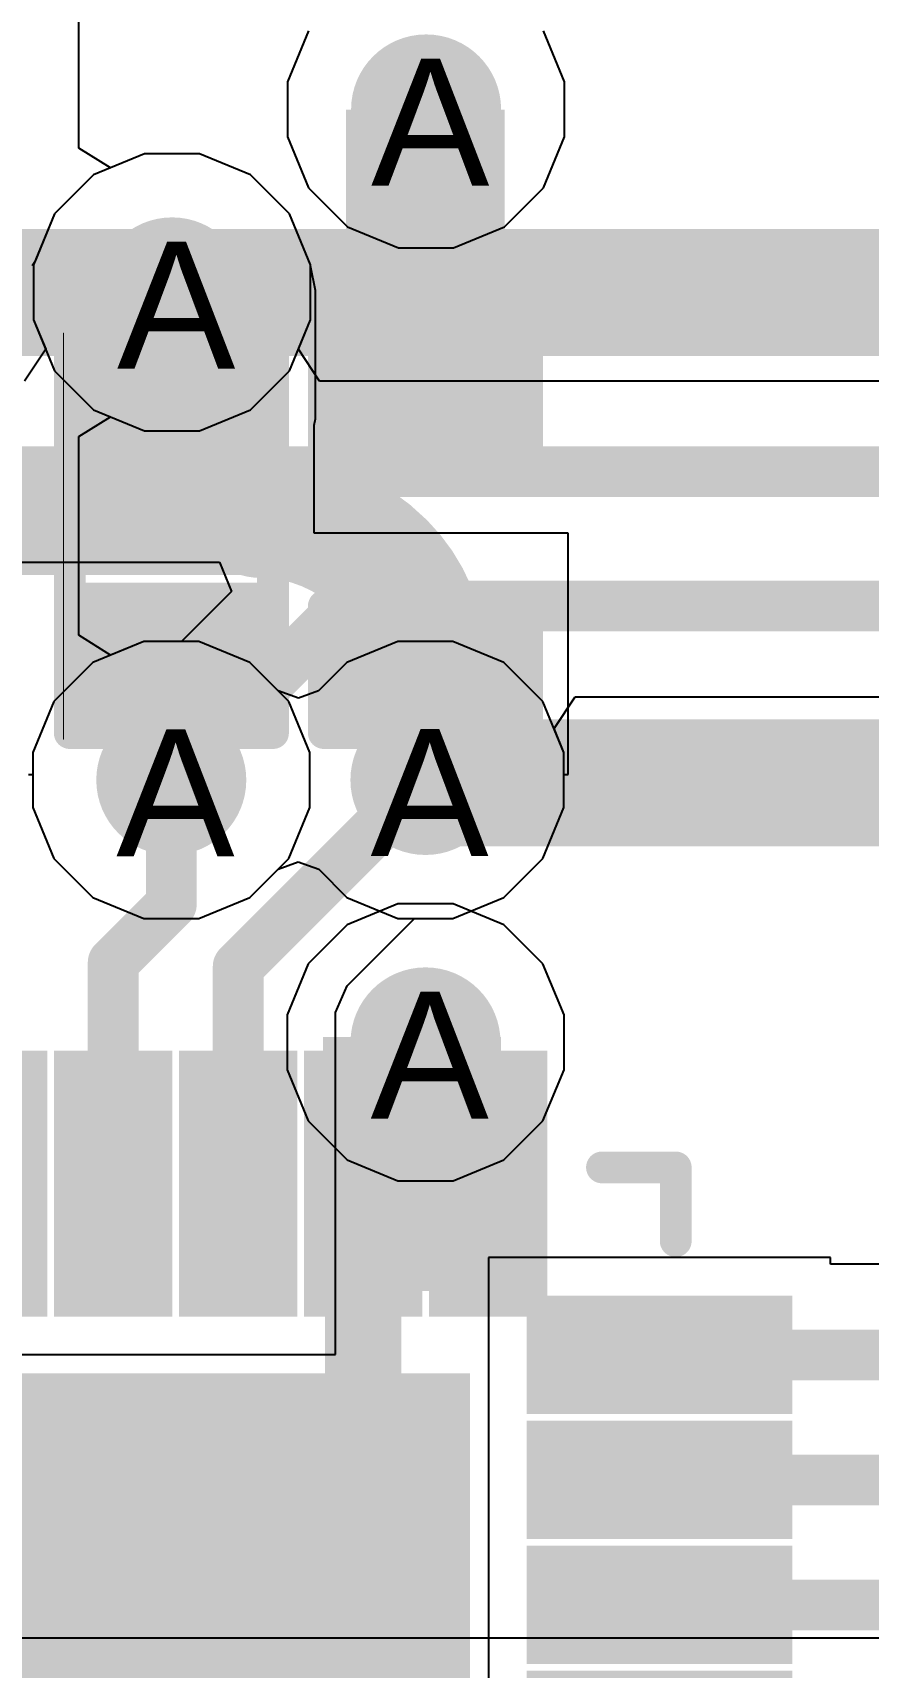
# Model space of a CAD drawing. Header units: inches. Extents: x 0 to 5271, y 0 to 5417.
# Drawn here: x 84.54 to 87.88, y 18.64 to 25.17 of the extents above; entities that cross this region are included whole.
import ezdxf

# ---------------------------------------------------------------- set-up
doc = ezdxf.new("R2010")
doc.units = ezdxf.units.IN
for name, color, linetype in [('Bottom Layer', 5, 'Continuous'), ('Bottom Overlay', 54, 'Continuous'), ('Bottom Paste', 16, 'Continuous'), ('Bottom Solder', 6, 'Continuous'), ('Drill Drawing', 1, 'Continuous'), ('L2_GND1', 16, 'Continuous'), ('L3_SIG1', 76, 'Continuous'), ('L4_PWR', 90, 'Continuous'), ('L5_GND2', 156, 'Continuous'), ('L6_SIG2', 130, 'Continuous'), ('L7_GND3', 216, 'Continuous'), ('Top Layer', 1, 'Continuous'), ('Top Overlay', 2, 'Continuous'), ('Top Paste', 8, 'Continuous'), ('Top Solder', 216, 'Continuous'), ('Via Holes', 16, 'Continuous')]:
    doc.layers.add(name, color=color, linetype=linetype)
doc.styles.add('Arial', font='', dxfattribs={"height": 0.2})
doc.styles.get('Arial').set_extended_font_data('Arial')

# ---------------------------------------------------------------- blocks, each defined once
blk = doc.blocks.new('32_UQFN__5_5__379')
at = {"layer": 'Top Layer'}
for points in [[(-1.885, 2.005), (-1.885, 2.865), (-1.615, 2.865), (-1.615, 2.005)], [(-1.385, 2.005), (-1.385, 2.865), (-1.115, 2.865), (-1.115, 2.005)], [(-0.885, 2.005), (-0.885, 2.865), (-0.615, 2.865), (-0.615, 2.005)], [(-0.385, 2.005), (-0.385, 2.865), (-0.115, 2.865), (-0.115, 2.005)], [(0.115, 2.005), (0.115, 2.865), (0.385, 2.865), (0.385, 2.005)], [(0.615, 2.005), (0.615, 2.865), (0.885, 2.865), (0.885, 2.005)], [(1.115, 2.005), (1.115, 2.865), (1.385, 2.865), (1.385, 2.005)], [(1.615, 2.005), (1.615, 2.865), (1.885, 2.865), (1.885, 2.005)], [(-2.865, 1.885), (-2.005, 1.885), (-2.005, 1.615), (-2.865, 1.615)], [(2.005, 1.885), (2.865, 1.885), (2.865, 1.615), (2.005, 1.615)], [(-1.575, 1.575), (1.575, 1.575), (1.575, -1.575), (-1.575, -1.575)], [(-2.865, 1.385), (-2.005, 1.385), (-2.005, 1.115), (-2.865, 1.115)], [(2.005, 1.385), (2.865, 1.385), (2.865, 1.115), (2.005, 1.115)], [(-2.865, 0.885), (-2.005, 0.885), (-2.005, 0.615), (-2.865, 0.615)], [(2.005, 0.885), (2.865, 0.885), (2.865, 0.615), (2.005, 0.615)], [(-2.865, 0.385), (-2.005, 0.385), (-2.005, 0.115), (-2.865, 0.115)], [(2.005, 0.385), (2.865, 0.385), (2.865, 0.115), (2.005, 0.115)], [(-2.865, -0.115), (-2.005, -0.115), (-2.005, -0.385), (-2.865, -0.385)], [(2.005, -0.115), (2.865, -0.115), (2.865, -0.385), (2.005, -0.385)], [(-2.865, -0.615), (-2.005, -0.615), (-2.005, -0.885), (-2.865, -0.885)], [(2.005, -0.615), (2.865, -0.615), (2.865, -0.885), (2.005, -0.885)], [(-2.865, -1.115), (-2.005, -1.115), (-2.005, -1.385), (-2.865, -1.385)], [(2.005, -1.115), (2.865, -1.115), (2.865, -1.385), (2.005, -1.385)], [(-2.865, -1.615), (-2.005, -1.615), (-2.005, -1.885), (-2.865, -1.885)], [(2.005, -1.615), (2.865, -1.615), (2.865, -1.885), (2.005, -1.885)], [(-1.885, -2.865), (-1.885, -2.005), (-1.615, -2.005), (-1.615, -2.865)], [(-1.385, -2.865), (-1.385, -2.005), (-1.115, -2.005), (-1.115, -2.865)], [(-0.885, -2.865), (-0.885, -2.005), (-0.615, -2.005), (-0.615, -2.865)], [(-0.385, -2.865), (-0.385, -2.005), (-0.115, -2.005), (-0.115, -2.865)], [(0.115, -2.865), (0.115, -2.005), (0.385, -2.005), (0.385, -2.865)], [(0.615, -2.865), (0.615, -2.005), (0.885, -2.005), (0.885, -2.865)], [(1.115, -2.865), (1.115, -2.005), (1.385, -2.005), (1.385, -2.865)], [(1.615, -2.865), (1.615, -2.005), (1.885, -2.005), (1.885, -2.865)]]:
    blk.add_hatch(color=1, dxfattribs=at).paths.add_polyline_path(points)
at = {"layer": 'Top Paste'}
for points in [[(-1.885, 2.005), (-1.885, 2.865), (-1.615, 2.865), (-1.615, 2.005)], [(-1.385, 2.005), (-1.385, 2.865), (-1.115, 2.865), (-1.115, 2.005)], [(-0.885, 2.005), (-0.885, 2.865), (-0.615, 2.865), (-0.615, 2.005)], [(-0.385, 2.005), (-0.385, 2.865), (-0.115, 2.865), (-0.115, 2.005)], [(0.115, 2.005), (0.115, 2.865), (0.385, 2.865), (0.385, 2.005)], [(0.615, 2.005), (0.615, 2.865), (0.885, 2.865), (0.885, 2.005)], [(1.115, 2.005), (1.115, 2.865), (1.385, 2.865), (1.385, 2.005)], [(1.615, 2.005), (1.615, 2.865), (1.885, 2.865), (1.885, 2.005)], [(-2.865, 1.885), (-2.005, 1.885), (-2.005, 1.615), (-2.865, 1.615)], [(2.005, 1.885), (2.865, 1.885), (2.865, 1.615), (2.005, 1.615)], [(-2.865, 1.385), (-2.005, 1.385), (-2.005, 1.115), (-2.865, 1.115)], [(2.005, 1.385), (2.865, 1.385), (2.865, 1.115), (2.005, 1.115)], [(-2.865, 0.885), (-2.005, 0.885), (-2.005, 0.615), (-2.865, 0.615)], [(2.005, 0.885), (2.865, 0.885), (2.865, 0.615), (2.005, 0.615)], [(-2.865, 0.385), (-2.005, 0.385), (-2.005, 0.115), (-2.865, 0.115)], [(2.005, 0.385), (2.865, 0.385), (2.865, 0.115), (2.005, 0.115)], [(-2.865, -0.115), (-2.005, -0.115), (-2.005, -0.385), (-2.865, -0.385)], [(2.005, -0.115), (2.865, -0.115), (2.865, -0.385), (2.005, -0.385)], [(-2.865, -0.615), (-2.005, -0.615), (-2.005, -0.885), (-2.865, -0.885)], [(2.005, -0.615), (2.865, -0.615), (2.865, -0.885), (2.005, -0.885)], [(-2.865, -1.115), (-2.005, -1.115), (-2.005, -1.385), (-2.865, -1.385)], [(2.005, -1.115), (2.865, -1.115), (2.865, -1.385), (2.005, -1.385)], [(-2.865, -1.615), (-2.005, -1.615), (-2.005, -1.885), (-2.865, -1.885)], [(2.005, -1.615), (2.865, -1.615), (2.865, -1.885), (2.005, -1.885)], [(-1.885, -2.865), (-1.885, -2.005), (-1.615, -2.005), (-1.615, -2.865)], [(-1.385, -2.865), (-1.385, -2.005), (-1.115, -2.005), (-1.115, -2.865)], [(-0.885, -2.865), (-0.885, -2.005), (-0.615, -2.005), (-0.615, -2.865)], [(-0.385, -2.865), (-0.385, -2.005), (-0.115, -2.005), (-0.115, -2.865)], [(0.115, -2.865), (0.115, -2.005), (0.385, -2.005), (0.385, -2.865)], [(0.615, -2.865), (0.615, -2.005), (0.885, -2.005), (0.885, -2.865)], [(1.115, -2.865), (1.115, -2.005), (1.385, -2.005), (1.385, -2.865)], [(1.615, -2.865), (1.615, -2.005), (1.885, -2.005), (1.885, -2.865)]]:
    blk.add_hatch(color=8, dxfattribs=at).paths.add_polyline_path(points)
at = {"layer": 'Top Solder'}
for points in [[(-1.9866, 1.9034), (-1.9866, 2.9666), (-1.5134, 2.9666), (-1.5134, 1.9034)], [(-1.4866, 1.9034), (-1.4866, 2.9666), (-1.0134, 2.9666), (-1.0134, 1.9034)], [(-0.9866, 1.9034), (-0.9866, 2.9666), (-0.5134, 2.9666), (-0.5134, 1.9034)], [(-0.4866, 1.9034), (-0.4866, 2.9666), (-0.0134, 2.9666), (-0.0134, 1.9034)], [(0.0134, 1.9034), (0.0134, 2.9666), (0.4866, 2.9666), (0.4866, 1.9034)], [(0.5134, 1.9034), (0.5134, 2.9666), (0.9866, 2.9666), (0.9866, 1.9034)], [(1.0134, 1.9034), (1.0134, 2.9666), (1.4866, 2.9666), (1.4866, 1.9034)], [(1.5134, 1.9034), (1.5134, 2.9666), (1.9866, 2.9666), (1.9866, 1.9034)], [(-2.9666, 1.9866), (-1.9034, 1.9866), (-1.9034, 1.5134), (-2.9666, 1.5134)], [(1.9034, 1.9866), (2.9666, 1.9866), (2.9666, 1.5134), (1.9034, 1.5134)], [(-1.6766, 1.6766), (1.6766, 1.6766), (1.6766, -1.6766), (-1.6766, -1.6766)], [(-2.9666, 1.4866), (-1.9034, 1.4866), (-1.9034, 1.0134), (-2.9666, 1.0134)], [(1.9034, 1.4866), (2.9666, 1.4866), (2.9666, 1.0134), (1.9034, 1.0134)], [(-2.9666, 0.9866), (-1.9034, 0.9866), (-1.9034, 0.5134), (-2.9666, 0.5134)], [(1.9034, 0.9866), (2.9666, 0.9866), (2.9666, 0.5134), (1.9034, 0.5134)], [(-2.9666, 0.4866), (-1.9034, 0.4866), (-1.9034, 0.0134), (-2.9666, 0.0134)], [(1.9034, 0.4866), (2.9666, 0.4866), (2.9666, 0.0134), (1.9034, 0.0134)], [(-2.9666, -0.0134), (-1.9034, -0.0134), (-1.9034, -0.4866), (-2.9666, -0.4866)], [(1.9034, -0.0134), (2.9666, -0.0134), (2.9666, -0.4866), (1.9034, -0.4866)], [(-2.9666, -0.5134), (-1.9034, -0.5134), (-1.9034, -0.9866), (-2.9666, -0.9866)], [(1.9034, -0.5134), (2.9666, -0.5134), (2.9666, -0.9866), (1.9034, -0.9866)], [(-2.9666, -1.0134), (-1.9034, -1.0134), (-1.9034, -1.4866), (-2.9666, -1.4866)], [(1.9034, -1.0134), (2.9666, -1.0134), (2.9666, -1.4866), (1.9034, -1.4866)], [(-2.9666, -1.5134), (-1.9034, -1.5134), (-1.9034, -1.9866), (-2.9666, -1.9866)], [(1.9034, -1.5134), (2.9666, -1.5134), (2.9666, -1.9866), (1.9034, -1.9866)], [(-1.9866, -2.9666), (-1.9866, -1.9034), (-1.5134, -1.9034), (-1.5134, -2.9666)], [(-1.4866, -2.9666), (-1.4866, -1.9034), (-1.0134, -1.9034), (-1.0134, -2.9666)], [(-0.9866, -2.9666), (-0.9866, -1.9034), (-0.5134, -1.9034), (-0.5134, -2.9666)], [(-0.4866, -2.9666), (-0.4866, -1.9034), (-0.0134, -1.9034), (-0.0134, -2.9666)], [(0.0134, -2.9666), (0.0134, -1.9034), (0.4866, -1.9034), (0.4866, -2.9666)], [(0.5134, -2.9666), (0.5134, -1.9034), (0.9866, -1.9034), (0.9866, -2.9666)], [(1.0134, -2.9666), (1.0134, -1.9034), (1.4866, -1.9034), (1.4866, -2.9666)], [(1.5134, -2.9666), (1.5134, -1.9034), (1.9866, -1.9034), (1.9866, -2.9666)]]:
    blk.add_hatch(color=216, dxfattribs=at).paths.add_polyline_path(points)
at = {"layer": 'Top Overlay'}
for points in [[(-2.5, 2.205, 0.127, 0.127, 0), (-2.5, 2.5, 0.127, 0.127, 0)], [(-2.5, 2.5, 0.127, 0.127, 0), (-2.205, 2.5, 0.127, 0.127, 0)], [(2.205, 2.5, 0.127, 0.127, 0), (2.5, 2.5, 0.127, 0.127, 0)], [(2.5, 2.205, 0.127, 0.127, 0), (2.5, 2.5, 0.127, 0.127, 0)], [(-3.1716, 1.623, 0.127, 0.127, 0), (-3.1716, 1.877, 0.127, 0.127, 0)], [(-3.1716, 1.877, 0.127, 0.127, 0), (-3.0446, 1.75, 0.127, 0.127, 0)], [(-3.1716, 1.623, 0.127, 0.127, 0), (-3.0446, 1.75, 0.127, 0.127, 0)], [(-2.5, -2.5, 0.127, 0.127, 0), (-2.5, -2.205, 0.127, 0.127, 0)], [(2.5, -2.5, 0.127, 0.127, 0), (2.5, -2.205, 0.127, 0.127, 0)], [(-2.5, -2.5, 0.127, 0.127, 0), (-2.205, -2.5, 0.127, 0.127, 0)], [(2.205, -2.5, 0.127, 0.127, 0), (2.5, -2.5, 0.127, 0.127, 0)]]:
    blk.add_lwpolyline(points, format="xyseb", dxfattribs=at)
for points in [[(-2.5318, 2.5, 0.0635, 0.0635, 1), (-2.4683, 2.5, 0.0635, 0.0635, 1)], [(-2.5318, 2.5, 0.0635, 0.0635, 1), (-2.4683, 2.5, 0.0635, 0.0635, 1)], [(-2.2368, 2.5, 0.0635, 0.0635, 1), (-2.1733, 2.5, 0.0635, 0.0635, 1)], [(2.1732, 2.5, 0.0635, 0.0635, 1), (2.2367, 2.5, 0.0635, 0.0635, 1)], [(2.4682, 2.5, 0.0635, 0.0635, 1), (2.5317, 2.5, 0.0635, 0.0635, 1)], [(2.4682, 2.5, 0.0635, 0.0635, 1), (2.5317, 2.5, 0.0635, 0.0635, 1)], [(-2.5318, 2.205, 0.0635, 0.0635, 1), (-2.4683, 2.205, 0.0635, 0.0635, 1)], [(2.4682, 2.205, 0.0635, 0.0635, 1), (2.5317, 2.205, 0.0635, 0.0635, 1)], [(-3.2033, 1.877, 0.0635, 0.0635, 1), (-3.1398, 1.877, 0.0635, 0.0635, 1)], [(-3.2033, 1.877, 0.0635, 0.0635, 1), (-3.1398, 1.877, 0.0635, 0.0635, 1)], [(-3.0763, 1.75, 0.0635, 0.0635, 1), (-3.0128, 1.75, 0.0635, 0.0635, 1)], [(-3.0763, 1.75, 0.0635, 0.0635, 1), (-3.0128, 1.75, 0.0635, 0.0635, 1)], [(-3.2033, 1.623, 0.0635, 0.0635, 1), (-3.1398, 1.623, 0.0635, 0.0635, 1)], [(-3.2033, 1.623, 0.0635, 0.0635, 1), (-3.1398, 1.623, 0.0635, 0.0635, 1)], [(-2.5318, -2.205, 0.0635, 0.0635, 1), (-2.4683, -2.205, 0.0635, 0.0635, 1)], [(2.4682, -2.205, 0.0635, 0.0635, 1), (2.5317, -2.205, 0.0635, 0.0635, 1)], [(-2.5318, -2.5, 0.0635, 0.0635, 1), (-2.4683, -2.5, 0.0635, 0.0635, 1)], [(-2.5318, -2.5, 0.0635, 0.0635, 1), (-2.4683, -2.5, 0.0635, 0.0635, 1)], [(-2.2368, -2.5, 0.0635, 0.0635, 1), (-2.1733, -2.5, 0.0635, 0.0635, 1)], [(2.1732, -2.5, 0.0635, 0.0635, 1), (2.2367, -2.5, 0.0635, 0.0635, 1)], [(2.4682, -2.5, 0.0635, 0.0635, 1), (2.5317, -2.5, 0.0635, 0.0635, 1)], [(2.4682, -2.5, 0.0635, 0.0635, 1), (2.5317, -2.5, 0.0635, 0.0635, 1)]]:
    blk.add_lwpolyline(points, format="xyseb", close=True, dxfattribs=at)
blk = doc.blocks.new('R___0402_B_384')
at = {"layer": 'Bottom Layer'}
for points in [[(-0.2413, 0.3175), (-0.2413, -0.3175), (-0.6985, -0.3175), (-0.6985, 0.3175)], [(0.6985, 0.3175), (0.6985, -0.3175), (0.2413, -0.3175), (0.2413, 0.3175)]]:
    blk.add_hatch(color=5, dxfattribs=at).paths.add_polyline_path(points)
at = {"layer": 'Bottom Paste'}
for points in [[(-0.2413, 0.3175), (-0.2413, -0.3175), (-0.6985, -0.3175), (-0.6985, 0.3175)], [(0.6985, 0.3175), (0.6985, -0.3175), (0.2413, -0.3175), (0.2413, 0.3175)]]:
    blk.add_hatch(color=16, dxfattribs=at).paths.add_polyline_path(points)
at = {"layer": 'Bottom Solder'}
for points in [[(-0.1863, 0.3725), (-0.1863, -0.3725), (-0.7535, -0.3725), (-0.7535, 0.3725)], [(0.7535, 0.3725), (0.7535, -0.3725), (0.1863, -0.3725), (0.1863, 0.3725)]]:
    blk.add_hatch(color=6, dxfattribs=at).paths.add_polyline_path(points)
at = {"layer": 'Bottom Overlay'}
for points in [[(-0.7874, 0.4064, 0.127, 0.127, 0), (0.7874, 0.4064, 0.127, 0.127, 0)], [(-0.7874, 0.4064, 0.127, 0.127, 0), (-0.7874, -0.4064, 0.127, 0.127, 0)], [(0.7874, 0.4064, 0.127, 0.127, 0), (0.7874, -0.4064, 0.127, 0.127, 0)], [(-0.8128, 0.4318, 0.00323, 0.00323, 0), (0.8128, 0.4318, 0.00323, 0.00323, 0)], [(-0.7874, -0.4064, 0.127, 0.127, 0), (0.7874, -0.4064, 0.127, 0.127, 0)]]:
    blk.add_lwpolyline(points, format="xyseb", dxfattribs=at)
for points in [[(-0.8191, 0.4064, 0.0635, 0.0635, 1), (-0.7556, 0.4064, 0.0635, 0.0635, 1)], [(-0.8191, 0.4064, 0.0635, 0.0635, 1), (-0.7556, 0.4064, 0.0635, 0.0635, 1)], [(0.7557, 0.4064, 0.0635, 0.0635, 1), (0.8192, 0.4064, 0.0635, 0.0635, 1)], [(0.7557, 0.4064, 0.0635, 0.0635, 1), (0.8192, 0.4064, 0.0635, 0.0635, 1)], [(-0.8136, 0.4318, 0.00161, 0.00161, 1), (-0.812, 0.4318, 0.00161, 0.00161, 1)], [(0.812, 0.4318, 0.00161, 0.00161, 1), (0.8136, 0.4318, 0.00161, 0.00161, 1)], [(-0.8191, -0.4064, 0.0635, 0.0635, 1), (-0.7556, -0.4064, 0.0635, 0.0635, 1)], [(-0.8191, -0.4064, 0.0635, 0.0635, 1), (-0.7556, -0.4064, 0.0635, 0.0635, 1)], [(0.7557, -0.4064, 0.0635, 0.0635, 1), (0.8192, -0.4064, 0.0635, 0.0635, 1)], [(0.7557, -0.4064, 0.0635, 0.0635, 1), (0.8192, -0.4064, 0.0635, 0.0635, 1)]]:
    blk.add_lwpolyline(points, format="xyseb", close=True, dxfattribs=at)
blk = doc.blocks.new('C___0402_B_399')
at = {"layer": 'Bottom Layer'}
for points in [[(-0.2413, 0.3175), (-0.2413, -0.3175), (-0.6985, -0.3175), (-0.6985, 0.3175)], [(0.6985, 0.3175), (0.6985, -0.3175), (0.2413, -0.3175), (0.2413, 0.3175)]]:
    blk.add_hatch(color=5, dxfattribs=at).paths.add_polyline_path(points)
at = {"layer": 'Bottom Paste'}
for points in [[(-0.2413, 0.3175), (-0.2413, -0.3175), (-0.6985, -0.3175), (-0.6985, 0.3175)], [(0.6985, 0.3175), (0.6985, -0.3175), (0.2413, -0.3175), (0.2413, 0.3175)]]:
    blk.add_hatch(color=16, dxfattribs=at).paths.add_polyline_path(points)
at = {"layer": 'Bottom Solder'}
for points in [[(-0.1813, 0.3775), (-0.1813, -0.3775), (-0.7585, -0.3775), (-0.7585, 0.3775)], [(0.7585, 0.3775), (0.7585, -0.3775), (0.1813, -0.3775), (0.1813, 0.3775)]]:
    blk.add_hatch(color=6, dxfattribs=at).paths.add_polyline_path(points)
at = {"layer": 'Bottom Overlay'}
for points in [[(-0.7874, 0.4064, 0.127, 0.127, 0), (-0.7874, -0.4064, 0.127, 0.127, 0)], [(-0.7874, 0.4064, 0.127, 0.127, 0), (-0.2794, 0.4064, 0.127, 0.127, 0)], [(0.2794, 0.4064, 0.127, 0.127, 0), (0.7874, 0.4064, 0.127, 0.127, 0)], [(0.7874, 0.4064, 0.127, 0.127, 0), (0.7874, -0.4064, 0.127, 0.127, 0)], [(-0.7874, -0.4064, 0.127, 0.127, 0), (-0.2794, -0.4064, 0.127, 0.127, 0)], [(0.2794, -0.4064, 0.127, 0.127, 0), (0.7874, -0.4064, 0.127, 0.127, 0)]]:
    blk.add_lwpolyline(points, format="xyseb", dxfattribs=at)
for points in [[(-0.8191, 0.4064, 0.0635, 0.0635, 1), (-0.7556, 0.4064, 0.0635, 0.0635, 1)], [(-0.8191, 0.4064, 0.0635, 0.0635, 1), (-0.7556, 0.4064, 0.0635, 0.0635, 1)], [(-0.3111, 0.4064, 0.0635, 0.0635, 1), (-0.2476, 0.4064, 0.0635, 0.0635, 1)], [(0.2477, 0.4064, 0.0635, 0.0635, 1), (0.3112, 0.4064, 0.0635, 0.0635, 1)], [(0.7557, 0.4064, 0.0635, 0.0635, 1), (0.8192, 0.4064, 0.0635, 0.0635, 1)], [(0.7557, 0.4064, 0.0635, 0.0635, 1), (0.8192, 0.4064, 0.0635, 0.0635, 1)], [(-0.8191, -0.4064, 0.0635, 0.0635, 1), (-0.7556, -0.4064, 0.0635, 0.0635, 1)], [(-0.8191, -0.4064, 0.0635, 0.0635, 1), (-0.7556, -0.4064, 0.0635, 0.0635, 1)], [(-0.3111, -0.4064, 0.0635, 0.0635, 1), (-0.2476, -0.4064, 0.0635, 0.0635, 1)], [(0.2477, -0.4064, 0.0635, 0.0635, 1), (0.3112, -0.4064, 0.0635, 0.0635, 1)], [(0.7557, -0.4064, 0.0635, 0.0635, 1), (0.8192, -0.4064, 0.0635, 0.0635, 1)], [(0.7557, -0.4064, 0.0635, 0.0635, 1), (0.8192, -0.4064, 0.0635, 0.0635, 1)]]:
    blk.add_lwpolyline(points, format="xyseb", close=True, dxfattribs=at)

msp = doc.modelspace()

# ---------------------------------------------------------------- hatches: boundary and pattern name
at = {"layer": 'Bottom Layer'}
h = msp.add_hatch(color=5, dxfattribs=at)
edge = h.paths.add_edge_path()
edge.add_arc((86.1087, 24.8677), 0.3, 0, 360)
for points in [[(86.4235, 24.8666), (85.7885, 24.8666), (85.7885, 23.6304), (86.4235, 23.6304)], [(85.4075, 24.1435), (84.7725, 24.1435), (84.7725, 23.6304), (85.4075, 23.6304)]]:
    msp.add_hatch(color=5, dxfattribs=at).paths.add_polyline_path(points)
h = msp.add_hatch(color=5, dxfattribs=at)
edge = h.paths.add_edge_path()
edge.add_arc((85.0927, 24.1359), 0.3, 0, 360)
h = msp.add_hatch(color=5, dxfattribs=at)
edge = h.paths.add_edge_path()
edge.add_arc((85.0896, 22.1852), 0.3, 0, 360)
h = msp.add_hatch(color=5, dxfattribs=at)
edge = h.paths.add_edge_path()
edge.add_arc((86.106, 22.1855), 0.3, 0, 360)
h = msp.add_hatch(color=5, dxfattribs=at)
edge = h.paths.add_edge_path()
edge.add_arc((86.1064, 21.1359), 0.3, 0, 360)
at = {"layer": 'L2_GND1'}
h = msp.add_hatch(color=16, dxfattribs=at)
edge = h.paths.add_edge_path()
edge.add_arc((86.1087, 24.8677), 0.3, 0, 360)
h = msp.add_hatch(color=16, dxfattribs=at)
edge = h.paths.add_edge_path()
edge.add_arc((85.0927, 24.1359), 0.3, 0, 360)
h = msp.add_hatch(color=16, dxfattribs=at)
edge = h.paths.add_edge_path()
edge.add_arc((85.0896, 22.1852), 0.3, 0, 360)
h = msp.add_hatch(color=16, dxfattribs=at)
edge = h.paths.add_edge_path()
edge.add_arc((86.106, 22.1855), 0.3, 0, 360)
h = msp.add_hatch(color=16, dxfattribs=at)
edge = h.paths.add_edge_path()
edge.add_arc((86.1064, 21.1359), 0.3, 0, 360)
at = {"layer": 'L3_SIG1'}
h = msp.add_hatch(color=76, dxfattribs=at)
edge = h.paths.add_edge_path()
edge.add_arc((86.1087, 24.8677), 0.3, 0, 360)
h = msp.add_hatch(color=76, dxfattribs=at)
edge = h.paths.add_edge_path()
edge.add_arc((85.0927, 24.1359), 0.3, 0, 360)
h = msp.add_hatch(color=76, dxfattribs=at)
edge = h.paths.add_edge_path()
edge.add_arc((85.0896, 22.1852), 0.3, 0, 360)
h = msp.add_hatch(color=76, dxfattribs=at)
edge = h.paths.add_edge_path()
edge.add_arc((86.106, 22.1855), 0.3, 0, 360)
h = msp.add_hatch(color=76, dxfattribs=at)
edge = h.paths.add_edge_path()
edge.add_arc((86.1064, 21.1359), 0.3, 0, 360)
at = {"layer": 'L4_PWR'}
h = msp.add_hatch(color=90, dxfattribs=at)
edge = h.paths.add_edge_path()
edge.add_arc((86.1087, 24.8677), 0.3, 0, 360)
h = msp.add_hatch(color=90, dxfattribs=at)
edge = h.paths.add_edge_path()
edge.add_arc((85.0927, 24.1359), 0.3, 0, 360)
h = msp.add_hatch(color=90, dxfattribs=at)
edge = h.paths.add_edge_path()
edge.add_arc((85.0896, 22.1852), 0.3, 0, 360)
h = msp.add_hatch(color=90, dxfattribs=at)
edge = h.paths.add_edge_path()
edge.add_arc((86.106, 22.1855), 0.3, 0, 360)
h = msp.add_hatch(color=90, dxfattribs=at)
edge = h.paths.add_edge_path()
edge.add_arc((86.1064, 21.1359), 0.3, 0, 360)
at = {"layer": 'L5_GND2'}
h = msp.add_hatch(color=156, dxfattribs=at)
edge = h.paths.add_edge_path()
edge.add_arc((86.1087, 24.8677), 0.3, 0, 360)
h = msp.add_hatch(color=156, dxfattribs=at)
edge = h.paths.add_edge_path()
edge.add_arc((85.0927, 24.1359), 0.3, 0, 360)
h = msp.add_hatch(color=156, dxfattribs=at)
edge = h.paths.add_edge_path()
edge.add_arc((85.0896, 22.1852), 0.3, 0, 360)
h = msp.add_hatch(color=156, dxfattribs=at)
edge = h.paths.add_edge_path()
edge.add_arc((86.106, 22.1855), 0.3, 0, 360)
h = msp.add_hatch(color=156, dxfattribs=at)
edge = h.paths.add_edge_path()
edge.add_arc((86.1064, 21.1359), 0.3, 0, 360)
at = {"layer": 'L6_SIG2'}
h = msp.add_hatch(color=130, dxfattribs=at)
edge = h.paths.add_edge_path()
edge.add_arc((86.1087, 24.8677), 0.3, 0, 360)
h = msp.add_hatch(color=130, dxfattribs=at)
edge = h.paths.add_edge_path()
edge.add_arc((85.0927, 24.1359), 0.3, 0, 360)
h = msp.add_hatch(color=130, dxfattribs=at)
edge = h.paths.add_edge_path()
edge.add_arc((85.0896, 22.1852), 0.3, 0, 360)
h = msp.add_hatch(color=130, dxfattribs=at)
edge = h.paths.add_edge_path()
edge.add_arc((86.106, 22.1855), 0.3, 0, 360)
h = msp.add_hatch(color=130, dxfattribs=at)
edge = h.paths.add_edge_path()
edge.add_arc((86.1064, 21.1359), 0.3, 0, 360)
at = {"layer": 'L7_GND3'}
h = msp.add_hatch(color=216, dxfattribs=at)
edge = h.paths.add_edge_path()
edge.add_arc((86.1087, 24.8677), 0.3, 0, 360)
h = msp.add_hatch(color=216, dxfattribs=at)
edge = h.paths.add_edge_path()
edge.add_arc((85.0927, 24.1359), 0.3, 0, 360)
h = msp.add_hatch(color=216, dxfattribs=at)
edge = h.paths.add_edge_path()
edge.add_arc((85.0896, 22.1852), 0.3, 0, 360)
h = msp.add_hatch(color=216, dxfattribs=at)
edge = h.paths.add_edge_path()
edge.add_arc((86.106, 22.1855), 0.3, 0, 360)
h = msp.add_hatch(color=216, dxfattribs=at)
edge = h.paths.add_edge_path()
edge.add_arc((86.1064, 21.1359), 0.3, 0, 360)
at = {"layer": 'Top Layer'}
h = msp.add_hatch(color=1, dxfattribs=at)
edge = h.paths.add_edge_path()
edge.add_arc((86.1087, 24.8677), 0.3, 0, 360)
h = msp.add_hatch(color=1, dxfattribs=at)
edge = h.paths.add_edge_path()
edge.add_arc((85.0927, 24.1359), 0.3, 0, 360)
h = msp.add_hatch(color=1, dxfattribs=at)
edge = h.paths.add_edge_path()
edge.add_arc((85.0896, 22.1852), 0.3, 0, 360)
h = msp.add_hatch(color=1, dxfattribs=at)
edge = h.paths.add_edge_path()
edge.add_arc((86.106, 22.1855), 0.3, 0, 360)
h = msp.add_hatch(color=1, dxfattribs=at)
edge = h.paths.add_edge_path()
edge.add_arc((86.1064, 21.1359), 0.3, 0, 360)
msp.add_hatch(color=1, dxfattribs=at).paths.add_polyline_path([(85.6968, 20.1408), (86.408, 20.1408), (86.408, 21.1568), (85.6968, 21.1568)])
at = {"layer": 'Via Holes'}
h = msp.add_hatch(color=7, dxfattribs=at)
edge = h.paths.add_edge_path()
edge.add_arc((86.1087, 24.8677), 0.15, 0, 360)
h = msp.add_hatch(color=7, dxfattribs=at)
edge = h.paths.add_edge_path()
edge.add_arc((85.0927, 24.1359), 0.15, 0, 360)
h = msp.add_hatch(color=7, dxfattribs=at)
edge = h.paths.add_edge_path()
edge.add_arc((85.0896, 22.1852), 0.15, 0, 360)
h = msp.add_hatch(color=7, dxfattribs=at)
edge = h.paths.add_edge_path()
edge.add_arc((86.106, 22.1855), 0.15, 0, 360)
h = msp.add_hatch(color=7, dxfattribs=at)
edge = h.paths.add_edge_path()
edge.add_arc((86.1064, 21.1359), 0.15, 0, 360)

# ---------------------------------------------------------------- linework, layer by layer
at = {"layer": 'Bottom Layer'}
for p, q in [((84.9825, 24.6899), (84.7789, 24.6056)), ((85.2029, 24.6899), (84.9825, 24.6899)), ((85.4065, 24.6056), (85.2029, 24.6899)), ((84.7789, 24.6056), (84.623, 24.4497)), ((85.5623, 24.4497), (85.4065, 24.6056)), ((84.623, 24.4497), (84.5438, 24.2584)), ((85.6467, 24.2461), (85.5623, 24.4497)), ((84.5438, 24.2584), (84.5332, 24.2426)), ((85.6467, 24.2427), (85.6467, 24.2461)), ((85.6468, 24.2426), (85.6467, 24.2427)), ((85.6665, 24.1435), (85.6468, 24.2426)), ((85.6665, 23.6304), (85.6665, 24.1435)), ((85.6615, 23.6054), (85.6665, 23.6304)), ((85.6615, 23.1732), (85.6615, 23.6054)), ((86.6775, 23.1732), (85.6615, 23.1732)), ((86.6775, 22.208), (86.6775, 23.1732)), ((84.5185, 22.208), (84.5356, 22.208)), ((84.5356, 22.208), (84.5356, 22.075)), ((86.66, 22.0753), (86.66, 22.208)), ((86.66, 22.208), (86.6775, 22.208)), ((84.5356, 22.075), (84.6199, 21.8714)), ((86.5757, 21.8717), (86.66, 22.0753)), ((84.6199, 21.8714), (84.7758, 21.7155)), ((85.5167, 21.8288), (85.5976, 21.8578)), ((85.5976, 21.8578), (85.6791, 21.8289)), ((86.4198, 21.7159), (86.5757, 21.8717)), ((85.4034, 21.7155), (85.5167, 21.8288)), ((85.6791, 21.8289), (85.7922, 21.7159)), ((84.7758, 21.7155), (84.9794, 21.6312)), ((85.1998, 21.6312), (85.4034, 21.7155)), ((85.7922, 21.7159), (85.9958, 21.6315)), ((86.2162, 21.6315), (86.4198, 21.7159)), ((84.9794, 21.6312), (85.1998, 21.6312)), ((85.9958, 21.6315), (86.2162, 21.6315))]:
    msp.add_line(p, q, dxfattribs=at)
for points in [[(86.106, 22.1855, 0.4064, 0.4064, 0), (86.106, 22.6906, 0.4064, 0.4064, 0)], [(85.0896, 22.1852, 0.2032, 0.2032, 0), (85.0896, 22.6903, 0.2032, 0.2032, 0)]]:
    msp.add_lwpolyline(points, format="xyseb", dxfattribs=at)
for points in [[(86.0044, 22.6906, 0.2032, 0.2032, 1), (86.2076, 22.6906, 0.2032, 0.2032, 1)], [(85.0388, 22.6903, 0.1016, 0.1016, 1), (85.1404, 22.6903, 0.1016, 0.1016, 1)], [(86.0044, 22.1855, 0.2032, 0.2032, 1), (86.2076, 22.1855, 0.2032, 0.2032, 1)], [(85.0388, 22.1852, 0.1016, 0.1016, 1), (85.1404, 22.1852, 0.1016, 0.1016, 1)]]:
    msp.add_lwpolyline(points, format="xyseb", close=True, dxfattribs=at)
at = {"layer": 'L2_GND1'}
for p, q in [((84.9825, 24.6899), (84.7789, 24.6056)), ((85.2029, 24.6899), (84.9825, 24.6899)), ((85.4065, 24.6056), (85.2029, 24.6899)), ((84.7789, 24.6056), (84.623, 24.4497)), ((85.5623, 24.4497), (85.4065, 24.6056)), ((84.623, 24.4497), (84.5387, 24.2461)), ((85.6467, 24.2461), (85.5623, 24.4497)), ((84.5387, 24.2461), (84.5387, 24.0257)), ((85.6467, 24.0257), (85.6467, 24.2461)), ((84.5387, 24.0257), (84.623, 23.8221)), ((85.5623, 23.8221), (85.6467, 24.0257)), ((84.623, 23.8221), (84.7789, 23.6662)), ((85.4065, 23.6662), (85.5623, 23.8221)), ((84.7789, 23.6662), (84.9825, 23.5819)), ((85.2029, 23.5819), (85.4065, 23.6662)), ((84.9825, 23.5819), (85.2029, 23.5819)), ((84.9794, 22.7392), (84.7758, 22.6548)), ((85.1998, 22.7392), (84.9794, 22.7392)), ((85.4034, 22.6548), (85.1998, 22.7392)), ((85.9958, 22.7395), (85.7922, 22.6552)), ((86.2162, 22.7395), (85.9958, 22.7395)), ((86.4198, 22.6552), (86.2162, 22.7395)), ((84.7758, 22.6548), (84.6199, 22.499)), ((85.5165, 22.5418), (85.4034, 22.6548)), ((85.7922, 22.6552), (85.6789, 22.5419)), ((86.5757, 22.4993), (86.4198, 22.6552)), ((84.6199, 22.499), (84.5356, 22.2954)), ((85.598, 22.5129), (85.5165, 22.5418)), ((85.6789, 22.5419), (85.598, 22.5129)), ((86.66, 22.2957), (86.5757, 22.4993)), ((84.5356, 22.2954), (84.5356, 22.075)), ((86.66, 22.0753), (86.66, 22.2957)), ((84.5356, 22.075), (84.6199, 21.8714)), ((86.5757, 21.8717), (86.66, 22.0753)), ((84.6199, 21.8714), (84.7758, 21.7155)), ((85.5167, 21.8288), (85.5976, 21.8578)), ((85.5976, 21.8578), (85.6791, 21.8289)), ((86.4198, 21.7159), (86.5757, 21.8717)), ((85.4034, 21.7155), (85.5167, 21.8288)), ((85.6791, 21.8289), (85.7922, 21.7159)), ((84.7758, 21.7155), (84.9794, 21.6312)), ((85.1998, 21.6312), (85.4034, 21.7155)), ((85.7922, 21.7159), (85.9958, 21.6315)), ((86.2162, 21.6315), (86.4198, 21.7159)), ((84.9794, 21.6312), (85.1998, 21.6312)), ((85.9958, 21.6315), (86.2162, 21.6315))]:
    msp.add_line(p, q, dxfattribs=at)
at = {"layer": 'L3_SIG1'}
for p, q in [((84.9825, 24.6899), (84.7789, 24.6056)), ((85.2029, 24.6899), (84.9825, 24.6899)), ((85.4065, 24.6056), (85.2029, 24.6899)), ((84.7789, 24.6056), (84.623, 24.4497)), ((85.5623, 24.4497), (85.4065, 24.6056)), ((84.623, 24.4497), (84.5387, 24.2461)), ((85.6467, 24.2461), (85.5623, 24.4497)), ((84.5387, 24.2461), (84.5387, 24.0257)), ((85.6467, 24.0257), (85.6467, 24.2461)), ((84.5387, 24.0257), (84.5873, 23.9084)), ((85.5981, 23.9084), (85.6467, 24.0257)), ((84.5873, 23.9084), (84.5024, 23.7814)), ((85.6829, 23.7814), (85.5981, 23.9084)), ((88.2253, 23.7814), (85.6829, 23.7814)), ((83.4949, 23.0562), (85.282, 23.0562)), ((85.282, 23.0562), (85.3306, 22.9389)), ((85.3306, 22.9389), (85.1308, 22.7392)), ((84.9794, 22.7392), (84.7758, 22.6548)), ((85.1308, 22.7392), (84.9794, 22.7392)), ((84.7758, 22.6548), (84.6199, 22.499)), ((84.6199, 22.499), (84.5356, 22.2954)), ((86.6203, 22.3916), (86.7052, 22.5186)), ((86.7052, 22.5186), (103.88, 22.5186)), ((86.66, 22.2957), (86.6203, 22.3916)), ((84.5356, 22.2954), (84.5356, 22.075)), ((86.66, 22.0753), (86.66, 22.2957)), ((84.5356, 22.075), (84.6199, 21.8714)), ((86.5757, 21.8717), (86.66, 22.0753)), ((84.6199, 21.8714), (84.7758, 21.7155)), ((85.5167, 21.8288), (85.5976, 21.8578)), ((85.5976, 21.8578), (85.6791, 21.8289)), ((86.4198, 21.7159), (86.5757, 21.8717)), ((85.4034, 21.7155), (85.5167, 21.8288)), ((85.6791, 21.8289), (85.7922, 21.7159)), ((84.7758, 21.7155), (84.9794, 21.6312)), ((85.1998, 21.6312), (85.4034, 21.7155)), ((85.7922, 21.7159), (85.9958, 21.6315)), ((86.2162, 21.6315), (86.4198, 21.7159)), ((84.9794, 21.6312), (85.1998, 21.6312)), ((85.9958, 21.6315), (86.2162, 21.6315))]:
    msp.add_line(p, q, dxfattribs=at)
for points in [[(83.3447, 23.4188, 0.2032, 0.2032, 0), (102.8192, 23.4188, 0.2032, 0.2032, 0)], [(85.0896, 22.1852, 0.2032, 0.2032, 0), (85.7855, 22.8811, 0.2032, 0.2032, 0)], [(85.7855, 22.8811, 0.2032, 0.2032, 0), (103.88, 22.8811, 0.2032, 0.2032, 0)]]:
    msp.add_lwpolyline(points, format="xyseb", dxfattribs=at)
for points in [[(85.7347, 22.8811, 0.1016, 0.1016, 1), (85.8363, 22.8811, 0.1016, 0.1016, 1)], [(85.7347, 22.8811, 0.1016, 0.1016, 1), (85.8363, 22.8811, 0.1016, 0.1016, 1)], [(85.0388, 22.1852, 0.1016, 0.1016, 1), (85.1404, 22.1852, 0.1016, 0.1016, 1)]]:
    msp.add_lwpolyline(points, format="xyseb", close=True, dxfattribs=at)
at = {"layer": 'L4_PWR'}
for p, q in [((85.639, 25.1815), (85.5547, 24.9779)), ((86.6627, 24.9779), (86.5783, 25.1815)), ((85.5547, 24.9779), (85.5547, 24.7575)), ((86.6627, 24.7575), (86.6627, 24.9779)), ((85.5547, 24.7575), (85.639, 24.5539)), ((86.5783, 24.5539), (86.6627, 24.7575)), ((85.639, 24.5539), (85.7949, 24.398)), ((86.4225, 24.398), (86.5783, 24.5539)), ((85.7949, 24.398), (85.9985, 24.3137)), ((86.2189, 24.3137), (86.4225, 24.398)), ((85.9985, 24.3137), (86.2189, 24.3137)), ((84.9794, 22.7392), (84.7758, 22.6548)), ((85.1998, 22.7392), (84.9794, 22.7392)), ((85.4034, 22.6548), (85.1998, 22.7392)), ((84.7758, 22.6548), (84.6199, 22.499)), ((85.5592, 22.499), (85.4034, 22.6548)), ((84.6199, 22.499), (84.5356, 22.2954)), ((85.6436, 22.2954), (85.5592, 22.499)), ((84.5356, 22.2954), (84.5356, 22.075)), ((85.6436, 22.075), (85.6436, 22.2954)), ((84.5356, 22.075), (84.6199, 21.8714)), ((85.5592, 21.8714), (85.6436, 22.075)), ((84.6199, 21.8714), (84.7758, 21.7155)), ((85.4034, 21.7155), (85.5592, 21.8714)), ((84.7758, 21.7155), (84.9794, 21.6312)), ((85.1998, 21.6312), (85.4034, 21.7155)), ((85.9962, 21.6899), (85.7926, 21.6056)), ((86.2166, 21.6899), (85.9962, 21.6899)), ((86.4202, 21.6056), (86.2166, 21.6899)), ((84.9794, 21.6312), (85.1998, 21.6312)), ((85.7926, 21.6056), (85.6367, 21.4497)), ((86.5761, 21.4497), (86.4202, 21.6056)), ((85.6367, 21.4497), (85.5524, 21.2461)), ((86.6604, 21.2461), (86.5761, 21.4497)), ((85.5524, 21.2461), (85.5524, 21.0257)), ((86.6604, 21.0257), (86.6604, 21.2461)), ((85.5524, 21.0257), (85.6367, 20.8221)), ((86.5761, 20.8221), (86.6604, 21.0257)), ((85.6367, 20.8221), (85.7926, 20.6662)), ((86.4202, 20.6662), (86.5761, 20.8221)), ((85.7926, 20.6662), (85.9962, 20.5819)), ((86.2166, 20.5819), (86.4202, 20.6662)), ((85.9962, 20.5819), (86.2166, 20.5819))]:
    msp.add_line(p, q, dxfattribs=at)
for points in [[(82.1139, 24.1359, 0.508, 0.508, 0), (85.0927, 24.1359, 0.508, 0.508, 0)], [(85.0927, 24.1359, 0.508, 0.508, 0), (88.8155, 24.1359, 0.508, 0.508, 0)], [(83.7877, 23.2592, 0.508, 0.508, 0), (85.4315, 23.2592, 0.508, 0.508, 0)], [(85.4315, 23.2592, 0.508, 0.508, 0), (85.4425, 23.2482, 0.508, 0.508, 0)], [(85.4425, 23.2482, 0.508, 0.508, -0.198911), (85.9331, 23.045, 0.508, 0.508, 0)], [(85.9331, 23.045, 0.508, 0.508, -0.198911), (86.0972, 22.6489, 0.508, 0.508, 0)], [(86.0972, 22.2098, 0.508, 0.508, 0), (86.0972, 22.6489, 0.508, 0.508, 0)], [(86.106, 22.1742, 0.508, 0.508, 0), (88.2062, 22.1742, 0.508, 0.508, 0)]]:
    msp.add_lwpolyline(points, format="xyseb", dxfattribs=at)
for points in [[(84.9657, 24.1359, 0.254, 0.254, 1), (85.2197, 24.1359, 0.254, 0.254, 1)], [(84.9657, 24.1359, 0.254, 0.254, 1), (85.2197, 24.1359, 0.254, 0.254, 1)], [(85.3045, 23.2592, 0.254, 0.254, 1), (85.5585, 23.2592, 0.254, 0.254, 1)], [(85.3045, 23.2592, 0.254, 0.254, 1), (85.5585, 23.2592, 0.254, 0.254, 1)], [(85.3155, 23.2482, 0.254, 0.254, 1), (85.5695, 23.2482, 0.254, 0.254, 1)], [(85.3155, 23.2482, 0.254, 0.254, 1), (85.5695, 23.2482, 0.254, 0.254, 1)], [(85.8061, 23.045, 0.254, 0.254, 1), (86.0601, 23.045, 0.254, 0.254, 1)], [(85.8061, 23.045, 0.254, 0.254, 1), (86.0601, 23.045, 0.254, 0.254, 1)], [(85.9702, 22.6489, 0.254, 0.254, 1), (86.2242, 22.6489, 0.254, 0.254, 1)], [(85.9702, 22.6489, 0.254, 0.254, 1), (86.2242, 22.6489, 0.254, 0.254, 1)], [(85.9702, 22.2098, 0.254, 0.254, 1), (86.2242, 22.2098, 0.254, 0.254, 1)], [(85.979, 22.1742, 0.254, 0.254, 1), (86.233, 22.1742, 0.254, 0.254, 1)]]:
    msp.add_lwpolyline(points, format="xyseb", close=True, dxfattribs=at)
at = {"layer": 'L5_GND2'}
for p, q in [((84.9825, 24.6899), (84.7789, 24.6056)), ((85.2029, 24.6899), (84.9825, 24.6899)), ((85.4065, 24.6056), (85.2029, 24.6899)), ((84.7789, 24.6056), (84.623, 24.4497)), ((85.5623, 24.4497), (85.4065, 24.6056)), ((84.623, 24.4497), (84.5387, 24.2461)), ((85.6467, 24.2461), (85.5623, 24.4497)), ((84.5387, 24.2461), (84.5387, 24.0257)), ((85.6467, 24.0257), (85.6467, 24.2461)), ((84.5387, 24.0257), (84.623, 23.8221)), ((85.5623, 23.8221), (85.6467, 24.0257)), ((84.623, 23.8221), (84.7789, 23.6662)), ((85.4065, 23.6662), (85.5623, 23.8221)), ((84.7789, 23.6662), (84.9825, 23.5819)), ((85.2029, 23.5819), (85.4065, 23.6662)), ((84.9825, 23.5819), (85.2029, 23.5819)), ((84.9794, 22.7392), (84.7758, 22.6548)), ((85.1998, 22.7392), (84.9794, 22.7392)), ((85.4034, 22.6548), (85.1998, 22.7392)), ((85.9958, 22.7395), (85.7922, 22.6552)), ((86.2162, 22.7395), (85.9958, 22.7395)), ((86.4198, 22.6552), (86.2162, 22.7395)), ((84.7758, 22.6548), (84.6199, 22.499)), ((85.5165, 22.5418), (85.4034, 22.6548)), ((85.7922, 22.6552), (85.6789, 22.5419)), ((86.5757, 22.4993), (86.4198, 22.6552)), ((84.6199, 22.499), (84.5356, 22.2954)), ((85.598, 22.5129), (85.5165, 22.5418)), ((85.6789, 22.5419), (85.598, 22.5129)), ((86.66, 22.2957), (86.5757, 22.4993)), ((84.5356, 22.2954), (84.5356, 22.075)), ((86.66, 22.0753), (86.66, 22.2957)), ((84.5356, 22.075), (84.6199, 21.8714)), ((86.5757, 21.8717), (86.66, 22.0753)), ((84.6199, 21.8714), (84.7758, 21.7155)), ((85.5167, 21.8288), (85.5976, 21.8578)), ((85.5976, 21.8578), (85.6791, 21.8289)), ((86.4198, 21.7159), (86.5757, 21.8717)), ((85.4034, 21.7155), (85.5167, 21.8288)), ((85.6791, 21.8289), (85.7922, 21.7159)), ((84.7758, 21.7155), (84.9794, 21.6312)), ((85.1998, 21.6312), (85.4034, 21.7155)), ((85.7922, 21.7159), (85.9958, 21.6315)), ((86.2162, 21.6315), (86.4198, 21.7159)), ((84.9794, 21.6312), (85.1998, 21.6312)), ((85.9958, 21.6315), (86.2162, 21.6315))]:
    msp.add_line(p, q, dxfattribs=at)
at = {"layer": 'L6_SIG2'}
for p, q in [((84.9825, 24.6899), (84.7789, 24.6056)), ((85.2029, 24.6899), (84.9825, 24.6899)), ((85.4065, 24.6056), (85.2029, 24.6899)), ((84.7789, 24.6056), (84.623, 24.4497)), ((85.5623, 24.4497), (85.4065, 24.6056)), ((84.623, 24.4497), (84.5387, 24.2461)), ((85.6467, 24.2461), (85.5623, 24.4497)), ((84.5387, 24.2461), (84.5387, 24.0257)), ((85.6467, 24.0257), (85.6467, 24.2461)), ((84.5387, 24.0257), (84.623, 23.8221)), ((85.5623, 23.8221), (85.6467, 24.0257)), ((84.623, 23.8221), (84.7789, 23.6662)), ((85.4065, 23.6662), (85.5623, 23.8221)), ((84.7789, 23.6662), (84.9825, 23.5819)), ((85.2029, 23.5819), (85.4065, 23.6662)), ((84.9825, 23.5819), (85.2029, 23.5819)), ((84.9794, 22.7392), (84.7758, 22.6548)), ((85.1998, 22.7392), (84.9794, 22.7392)), ((85.4034, 22.6548), (85.1998, 22.7392)), ((85.9958, 22.7395), (85.7922, 22.6552)), ((86.2162, 22.7395), (85.9958, 22.7395)), ((86.4198, 22.6552), (86.2162, 22.7395)), ((84.7758, 22.6548), (84.6199, 22.499)), ((85.5165, 22.5418), (85.4034, 22.6548)), ((85.7922, 22.6552), (85.6789, 22.5419)), ((86.5757, 22.4993), (86.4198, 22.6552)), ((84.6199, 22.499), (84.5356, 22.2954)), ((85.598, 22.5129), (85.5165, 22.5418)), ((85.6789, 22.5419), (85.598, 22.5129)), ((86.66, 22.2957), (86.5757, 22.4993)), ((84.5356, 22.2954), (84.5356, 22.075)), ((86.66, 22.0753), (86.66, 22.2957)), ((84.5356, 22.075), (84.6199, 21.8714)), ((86.5757, 21.8717), (86.66, 22.0753)), ((84.6199, 21.8714), (84.7758, 21.7155)), ((85.5167, 21.8288), (85.5976, 21.8578)), ((85.5976, 21.8578), (85.6791, 21.8289)), ((86.4198, 21.7159), (86.5757, 21.8717)), ((85.4034, 21.7155), (85.5167, 21.8288)), ((85.6791, 21.8289), (85.7922, 21.7159)), ((84.7758, 21.7155), (84.9794, 21.6312)), ((85.1998, 21.6312), (85.4034, 21.7155)), ((85.7922, 21.7159), (85.9958, 21.6315)), ((86.2162, 21.6315), (86.4198, 21.7159)), ((84.9794, 21.6312), (85.1998, 21.6312)), ((85.9958, 21.6315), (86.2162, 21.6315)), ((92.8793, 18.7527), (83.1034, 18.7527))]:
    msp.add_line(p, q, dxfattribs=at)
at = {"layer": 'L7_GND3'}
for p, q in [((84.9825, 24.6899), (84.7789, 24.6056)), ((85.2029, 24.6899), (84.9825, 24.6899)), ((85.4065, 24.6056), (85.2029, 24.6899)), ((84.7789, 24.6056), (84.623, 24.4497)), ((85.5623, 24.4497), (85.4065, 24.6056)), ((84.623, 24.4497), (84.5387, 24.2461)), ((85.6467, 24.2461), (85.5623, 24.4497)), ((84.5387, 24.2461), (84.5387, 24.0257)), ((85.6467, 24.0257), (85.6467, 24.2461)), ((84.5387, 24.0257), (84.623, 23.8221)), ((85.5623, 23.8221), (85.6467, 24.0257)), ((84.623, 23.8221), (84.7789, 23.6662)), ((85.4065, 23.6662), (85.5623, 23.8221)), ((84.7789, 23.6662), (84.9825, 23.5819)), ((85.2029, 23.5819), (85.4065, 23.6662)), ((84.9825, 23.5819), (85.2029, 23.5819)), ((84.9794, 22.7392), (84.7758, 22.6548)), ((85.1998, 22.7392), (84.9794, 22.7392)), ((85.4034, 22.6548), (85.1998, 22.7392)), ((85.9958, 22.7395), (85.7922, 22.6552)), ((86.2162, 22.7395), (85.9958, 22.7395)), ((86.4198, 22.6552), (86.2162, 22.7395)), ((84.7758, 22.6548), (84.6199, 22.499)), ((85.5165, 22.5418), (85.4034, 22.6548)), ((85.7922, 22.6552), (85.6789, 22.5419)), ((86.5757, 22.4993), (86.4198, 22.6552)), ((84.6199, 22.499), (84.5356, 22.2954)), ((85.598, 22.5129), (85.5165, 22.5418)), ((85.6789, 22.5419), (85.598, 22.5129)), ((86.66, 22.2957), (86.5757, 22.4993)), ((84.5356, 22.2954), (84.5356, 22.075)), ((86.66, 22.0753), (86.66, 22.2957)), ((84.5356, 22.075), (84.6199, 21.8714)), ((86.5757, 21.8717), (86.66, 22.0753)), ((84.6199, 21.8714), (84.7758, 21.7155)), ((85.5167, 21.8288), (85.5976, 21.8578)), ((85.5976, 21.8578), (85.6791, 21.8289)), ((86.4198, 21.7159), (86.5757, 21.8717)), ((85.4034, 21.7155), (85.5167, 21.8288)), ((85.6791, 21.8289), (85.7922, 21.7159)), ((84.7758, 21.7155), (84.9794, 21.6312)), ((85.1998, 21.6312), (85.4034, 21.7155)), ((85.7922, 21.7159), (85.9958, 21.6315)), ((86.2162, 21.6315), (86.4198, 21.7159)), ((84.9794, 21.6312), (85.1998, 21.6312)), ((85.9958, 21.6315), (86.2162, 21.6315))]:
    msp.add_line(p, q, dxfattribs=at)
at = {"layer": 'Top Layer'}
for p, q in [((84.7197, 24.7123), (84.7197, 50.2628)), ((84.8467, 24.6337), (84.7197, 24.7123)), ((84.9825, 24.6899), (84.8467, 24.6337)), ((85.2029, 24.6899), (84.9825, 24.6899)), ((85.4065, 24.6056), (85.2029, 24.6899)), ((85.5623, 24.4497), (85.4065, 24.6056)), ((85.6467, 24.2461), (85.5623, 24.4497)), ((85.6467, 24.0257), (85.6467, 24.2461)), ((85.5623, 23.8221), (85.6467, 24.0257)), ((85.4065, 23.6662), (85.5623, 23.8221)), ((84.7197, 23.5595), (84.8467, 23.6381)), ((84.8467, 23.6381), (84.9825, 23.5819)), ((85.2029, 23.5819), (85.4065, 23.6662)), ((84.7197, 22.7647), (84.7197, 23.5595)), ((84.9825, 23.5819), (85.2029, 23.5819)), ((84.8467, 22.6842), (84.7197, 22.7647)), ((84.9794, 22.7392), (84.8467, 22.6842)), ((85.1998, 22.7392), (84.9794, 22.7392)), ((85.4034, 22.6548), (85.1998, 22.7392)), ((85.9958, 22.7395), (85.7922, 22.6552)), ((86.2162, 22.7395), (85.9958, 22.7395)), ((86.4198, 22.6552), (86.2162, 22.7395)), ((85.5165, 22.5418), (85.4034, 22.6548)), ((85.7922, 22.6552), (85.6789, 22.5419)), ((86.5757, 22.4993), (86.4198, 22.6552)), ((85.598, 22.5129), (85.5165, 22.5418)), ((85.6789, 22.5419), (85.598, 22.5129)), ((86.66, 22.2957), (86.5757, 22.4993)), ((86.66, 22.0753), (86.66, 22.2957)), ((86.5757, 21.8717), (86.66, 22.0753)), ((86.4198, 21.7159), (86.5757, 21.8717)), ((86.2162, 21.6315), (86.4198, 21.7159)), ((85.7931, 21.3624), (86.0623, 21.6315)), ((86.0623, 21.6315), (86.2162, 21.6315)), ((85.7462, 21.2548), (85.7931, 21.3624)), ((85.7462, 19.8868), (85.7462, 21.2548)), ((85.7462, 21.2548), (85.7462, 21.2548)), ((85.7462, 21.2548), (85.7462, 21.2548)), ((85.7462, 21.2548), (85.7462, 21.2548)), ((87.7262, 20.2748), (86.3582, 20.2748)), ((86.3582, 20.2748), (86.3582, 19.4968)), ((87.7262, 20.2484), (87.7262, 20.2748)), ((88.4104, 20.2484), (87.7262, 20.2484)), ((82.8562, 19.8868), (85.7462, 19.8868)), ((86.3582, 19.4968), (86.3582, 18.4968))]:
    msp.add_line(p, q, dxfattribs=at)
for points in [[(85.0896, 21.6878, 0.2032, 0.2032, 0), (85.0896, 22.1852, 0.2032, 0.2032, 0)], [(85.3572, 21.4392, 0.2032, 0.2032, 0), (86.1032, 22.1852, 0.2032, 0.2032, 0)], [(84.8572, 21.4554, 0.2032, 0.2032, 0), (85.0896, 21.6878, 0.2032, 0.2032, 0)], [(84.8572, 20.5708, 0.2032, 0.2032, 0), (84.8572, 21.4554, 0.2032, 0.2032, 0)], [(85.3572, 20.5708, 0.2032, 0.2032, 0), (85.3572, 21.4392, 0.2032, 0.2032, 0)], [(85.8572, 19.3858, 0.3048, 0.3048, 0), (85.8572, 20.5708, 0.3048, 0.3048, 0)], [(87.0422, 19.8858, 0.2032, 0.2032, 0), (88.5605, 19.8858, 0.2032, 0.2032, 0)], [(84.6072, 18.1358, 0.3048, 0.3048, 0), (85.8572, 19.3858, 0.3048, 0.3048, 0)], [(87.0422, 19.3858, 0.2032, 0.2032, 0), (89.3305, 19.3858, 0.2032, 0.2032, 0)], [(87.0422, 18.8858, 0.2032, 0.2032, 0), (90.0905, 18.8858, 0.2032, 0.2032, 0)]]:
    msp.add_lwpolyline(points, format="xyseb", dxfattribs=at)
for points in [[(85.0388, 22.1852, 0.1016, 0.1016, 1), (85.1404, 22.1852, 0.1016, 0.1016, 1)], [(86.0524, 22.1852, 0.1016, 0.1016, 1), (86.154, 22.1852, 0.1016, 0.1016, 1)], [(85.0388, 21.6878, 0.1016, 0.1016, 1), (85.1404, 21.6878, 0.1016, 0.1016, 1)], [(85.0388, 21.6878, 0.1016, 0.1016, 1), (85.1404, 21.6878, 0.1016, 0.1016, 1)], [(84.8064, 21.4554, 0.1016, 0.1016, 1), (84.908, 21.4554, 0.1016, 0.1016, 1)], [(84.8064, 21.4554, 0.1016, 0.1016, 1), (84.908, 21.4554, 0.1016, 0.1016, 1)], [(85.3064, 21.4392, 0.1016, 0.1016, 1), (85.408, 21.4392, 0.1016, 0.1016, 1)], [(85.3064, 21.4392, 0.1016, 0.1016, 1), (85.408, 21.4392, 0.1016, 0.1016, 1)], [(84.8064, 20.5708, 0.1016, 0.1016, 1), (84.908, 20.5708, 0.1016, 0.1016, 1)], [(85.3064, 20.5708, 0.1016, 0.1016, 1), (85.408, 20.5708, 0.1016, 0.1016, 1)], [(85.781, 20.5708, 0.1524, 0.1524, 1), (85.9334, 20.5708, 0.1524, 0.1524, 1)], [(86.9914, 19.8858, 0.1016, 0.1016, 1), (87.093, 19.8858, 0.1016, 0.1016, 1)], [(85.781, 19.3858, 0.1524, 0.1524, 1), (85.9334, 19.3858, 0.1524, 0.1524, 1)], [(85.781, 19.3858, 0.1524, 0.1524, 1), (85.9334, 19.3858, 0.1524, 0.1524, 1)], [(86.9914, 19.3858, 0.1016, 0.1016, 1), (87.093, 19.3858, 0.1016, 0.1016, 1)], [(86.9914, 18.8858, 0.1016, 0.1016, 1), (87.093, 18.8858, 0.1016, 0.1016, 1)]]:
    msp.add_lwpolyline(points, format="xyseb", close=True, dxfattribs=at)

# ---------------------------------------------------------------- block references
at = {"rotation": 90}
for name, p in [('R___0402_B_384', (85.09, 23.1605)), ('C___0402_B_399', (86.106, 23.1605))]:
    msp.add_blockref(name, p, dxfattribs=at)
msp.add_blockref('32_UQFN__5_5__379', (84.6072, 18.1358))

# ---------------------------------------------------------------- texts
at = {"layer": 'Drill Drawing', "style": 'Arial'}
for p in [(85.8886, 24.563), (84.8726, 23.8312), (84.8695, 21.8805), (85.8859, 21.8808), (85.8863, 20.8312)]:
    msp.add_text('A', height=0.508, dxfattribs=at).set_placement(p)

doc.saveas('drawing.dxf')
